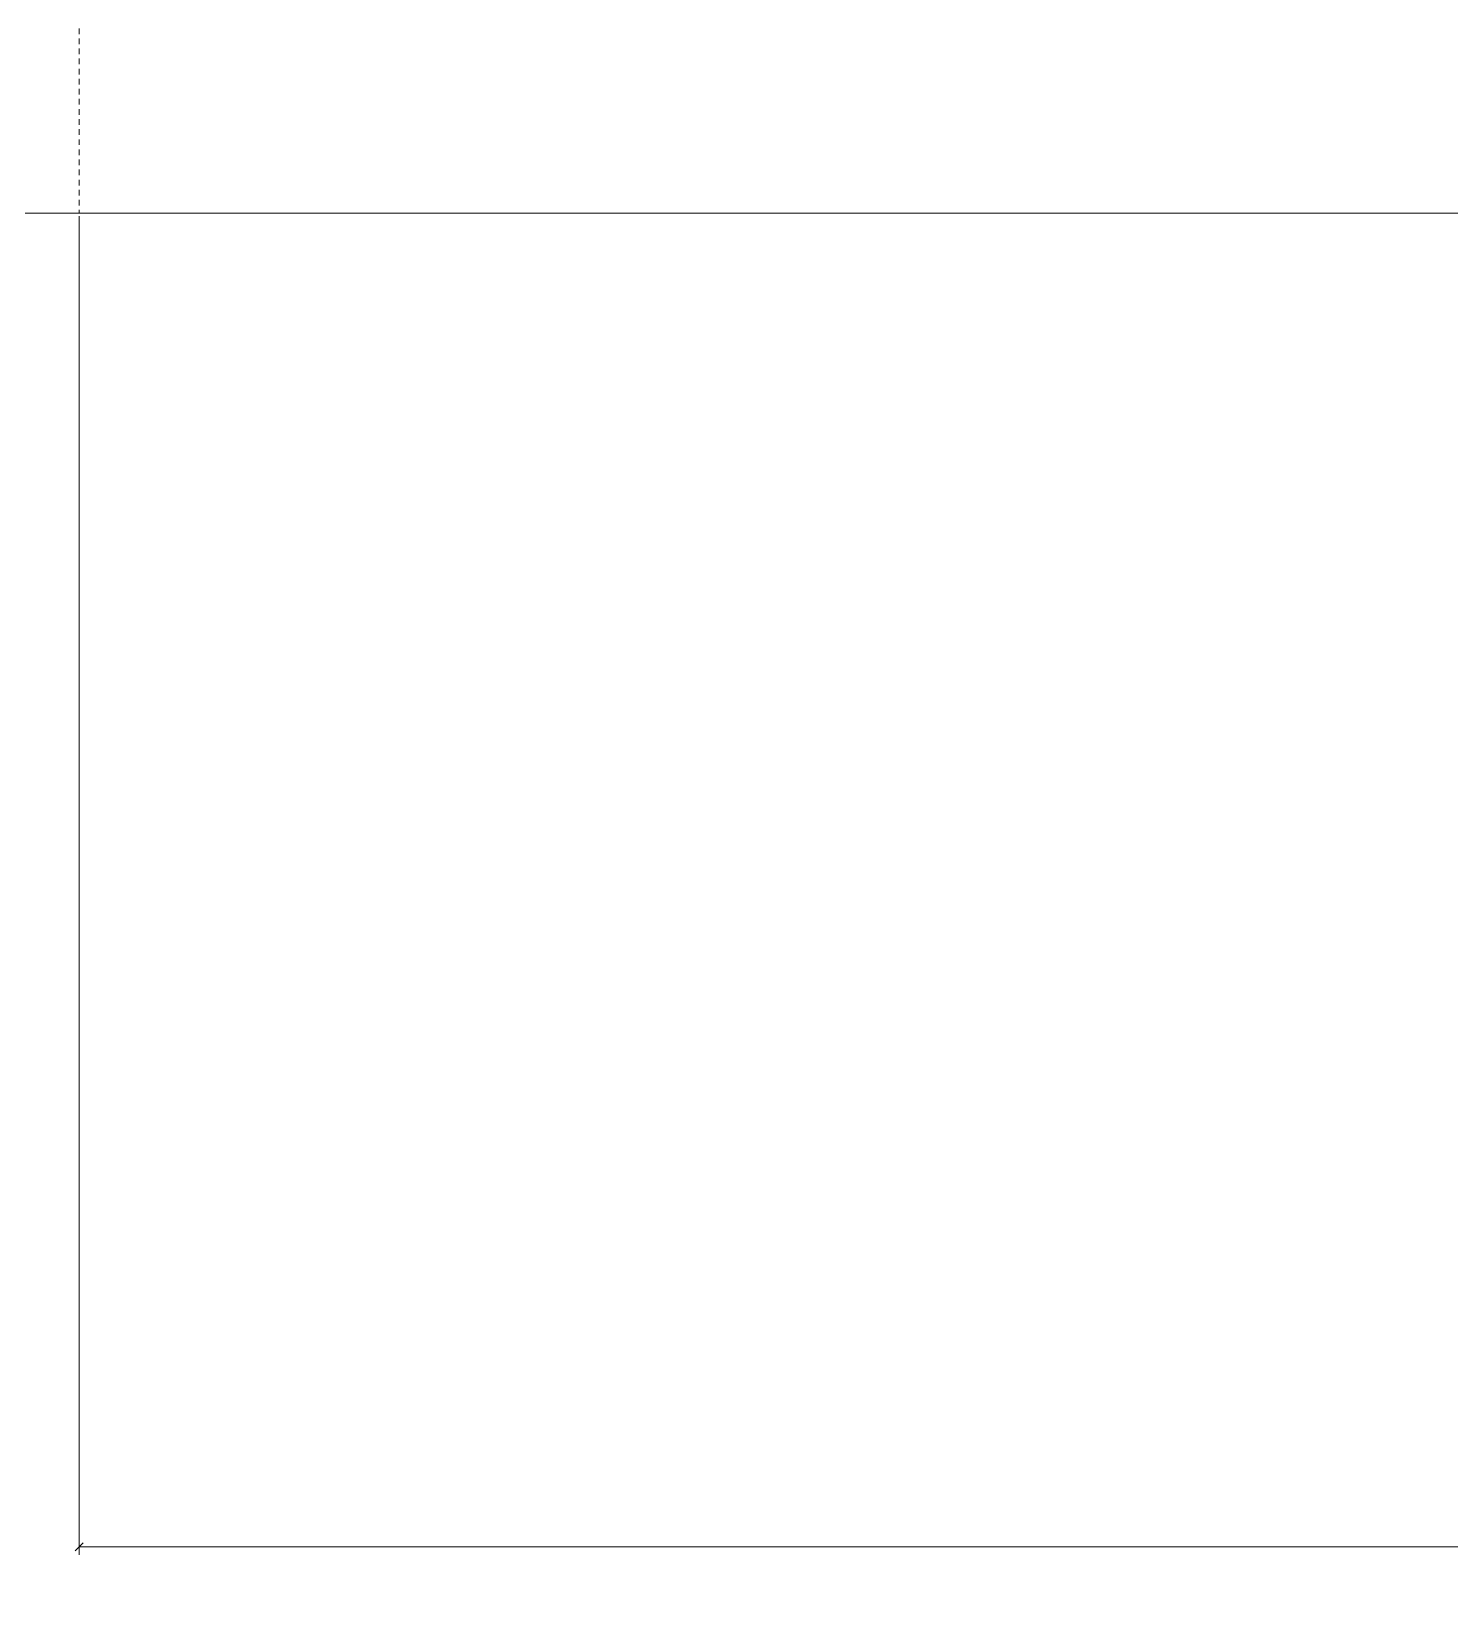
# Model space of a CAD drawing. Header units: millimetres. Extents: x 366 to 1555, y 702 to 1543.
# Drawn here: x 902.56 to 934.5, y 1367.48 to 1403.09 of the extents above; entities that cross this region are included whole.
import ezdxf

# ---------------------------------------------------------------- set-up
doc = ezdxf.new("R2010")
doc.units = ezdxf.units.MM
doc.linetypes.add('RECINZ5', pattern=[6, 2, 4])
doc.linetypes.add('TRATTEGGIATA', pattern=[19.05, 12.7, -6.35])
doc.layers.add('1_CARTIGLIO', color=7, linetype='Continuous', lineweight=9)
doc.layers.get('0').off()
doc.layers.get('0').freeze()
doc.styles.get("Standard").update_dxf_attribs({"font": 'arial.ttf'})
doc.dimstyles.get("Standard").update_dxf_attribs({"dimtxt": 0.18, "dimasz": 0.18, "dimexe": 0.18, "dimexo": 0.0625, "dimgap": 0.09, "dimtad": 0, "dimtih": 1, "dimtoh": 1, "dimdec": 4, "dimzin": 0, "dimdsep": 46, "dimtxsty": 'Standard', "dimcen": 0.09, "dimadec": 0, "dimazin": 0, "dimtfac": 1, "dimtdec": 4, "dimtofl": 0, "dimtmove": 0, "dimatfit": 3, "dimfxl": 1, "dimtolj": 1, "dimtzin": 0, "dimarcsym": 0})

# ---------------------------------------------------------------- blocks, each defined once
blk = doc.blocks.new('_Oblique')
at = {"color": 0, "linetype": 'ByBlock', "lineweight": -2}
blk.add_line((-0.5, -0.5), (0.5, 0.5), dxfattribs=at)
blk = doc.blocks.new('*D36')
at = {"layer": '1_CARTIGLIO', "color": 0, "linetype": 'RECINZ5', "lineweight": 0, "transparency": 16777216}
for p, q in [((903.631, 1398.939), (903.631, 1368.822)), ((1003.631, 1398.939), (1003.631, 1368.822)), ((903.631, 1369.002), (949.65, 1369.002)), ((1003.631, 1369.002), (957.612, 1369.002))]:
    blk.add_line(p, q, dxfattribs=at)
at = {"layer": 'Defpoints', "color": 0, "linetype": 'RECINZ5', "transparency": 16777216}
for p in [(903.631, 1399.002), (1003.631, 1399.002), (1003.631, 1369.002)]:
    blk.add_point(p, dxfattribs=at)
at = {"layer": '1_CARTIGLIO', "color": 0, "linetype": 'RECINZ5', "lineweight": 0, "transparency": 16777216, "xscale": 0.18, "yscale": 0.18, "zscale": 0.18, "rotation": 180}
blk.add_blockref('_Oblique', (903.631, 1369.002), dxfattribs=at)
at = {"layer": '1_CARTIGLIO', "color": 0, "linetype": 'RECINZ5', "lineweight": 0, "transparency": 16777216, "xscale": 0.18, "yscale": 0.18, "zscale": 0.18}
blk.add_blockref('_Oblique', (1003.631, 1369.002), dxfattribs=at)
at = {"layer": '1_CARTIGLIO', "color": 0, "linetype": 'RECINZ5', "transparency": 16777216, "insert": (953.631, 1369.002), "char_height": 0.18, "attachment_point": 5}
blk.add_mtext('\\A1;{\\H16.667x;5.00}', dxfattribs=at)

msp = doc.modelspace()

# ---------------------------------------------------------------- linework, layer by layer
at = {"layer": '1_CARTIGLIO', "linetype": 'TRATTEGGIATA', "ltscale": 0.01}
msp.add_lwpolyline([(903.63088, 1459.00252), (903.63088, 1399.00169)], dxfattribs=at)
at = {"layer": '1_CARTIGLIO', "ltscale": 100}
for points in [[(903.63088, 1399.00169), (883.63088, 1399.00169)], [(1003.63088, 1399.00169), (903.63088, 1399.00169)]]:
    msp.add_lwpolyline(points, dxfattribs=at)

# ---------------------------------------------------------------- dimensions: what is measured, and where the dimension line sits
at = {"layer": '1_CARTIGLIO', "linetype": 'RECINZ5'}
dim = msp.add_linear_dim(base=(1003.63088, 1369.00169), p1=(903.63088, 1399.00169), p2=(1003.63088, 1399.00169), text='{\\H16.667x;5.00}', dimstyle='Standard', override={"dimdsep": 0, "dimblk": 'Oblique', "dimlwd": 0, "dimlwe": 0}, dxfattribs=at)
dim.commit()
dim.dimension.update_dxf_attribs({"geometry": '*D36', "text_midpoint": (953.63088, 1369.00169)})

doc.saveas('drawing.dxf')
